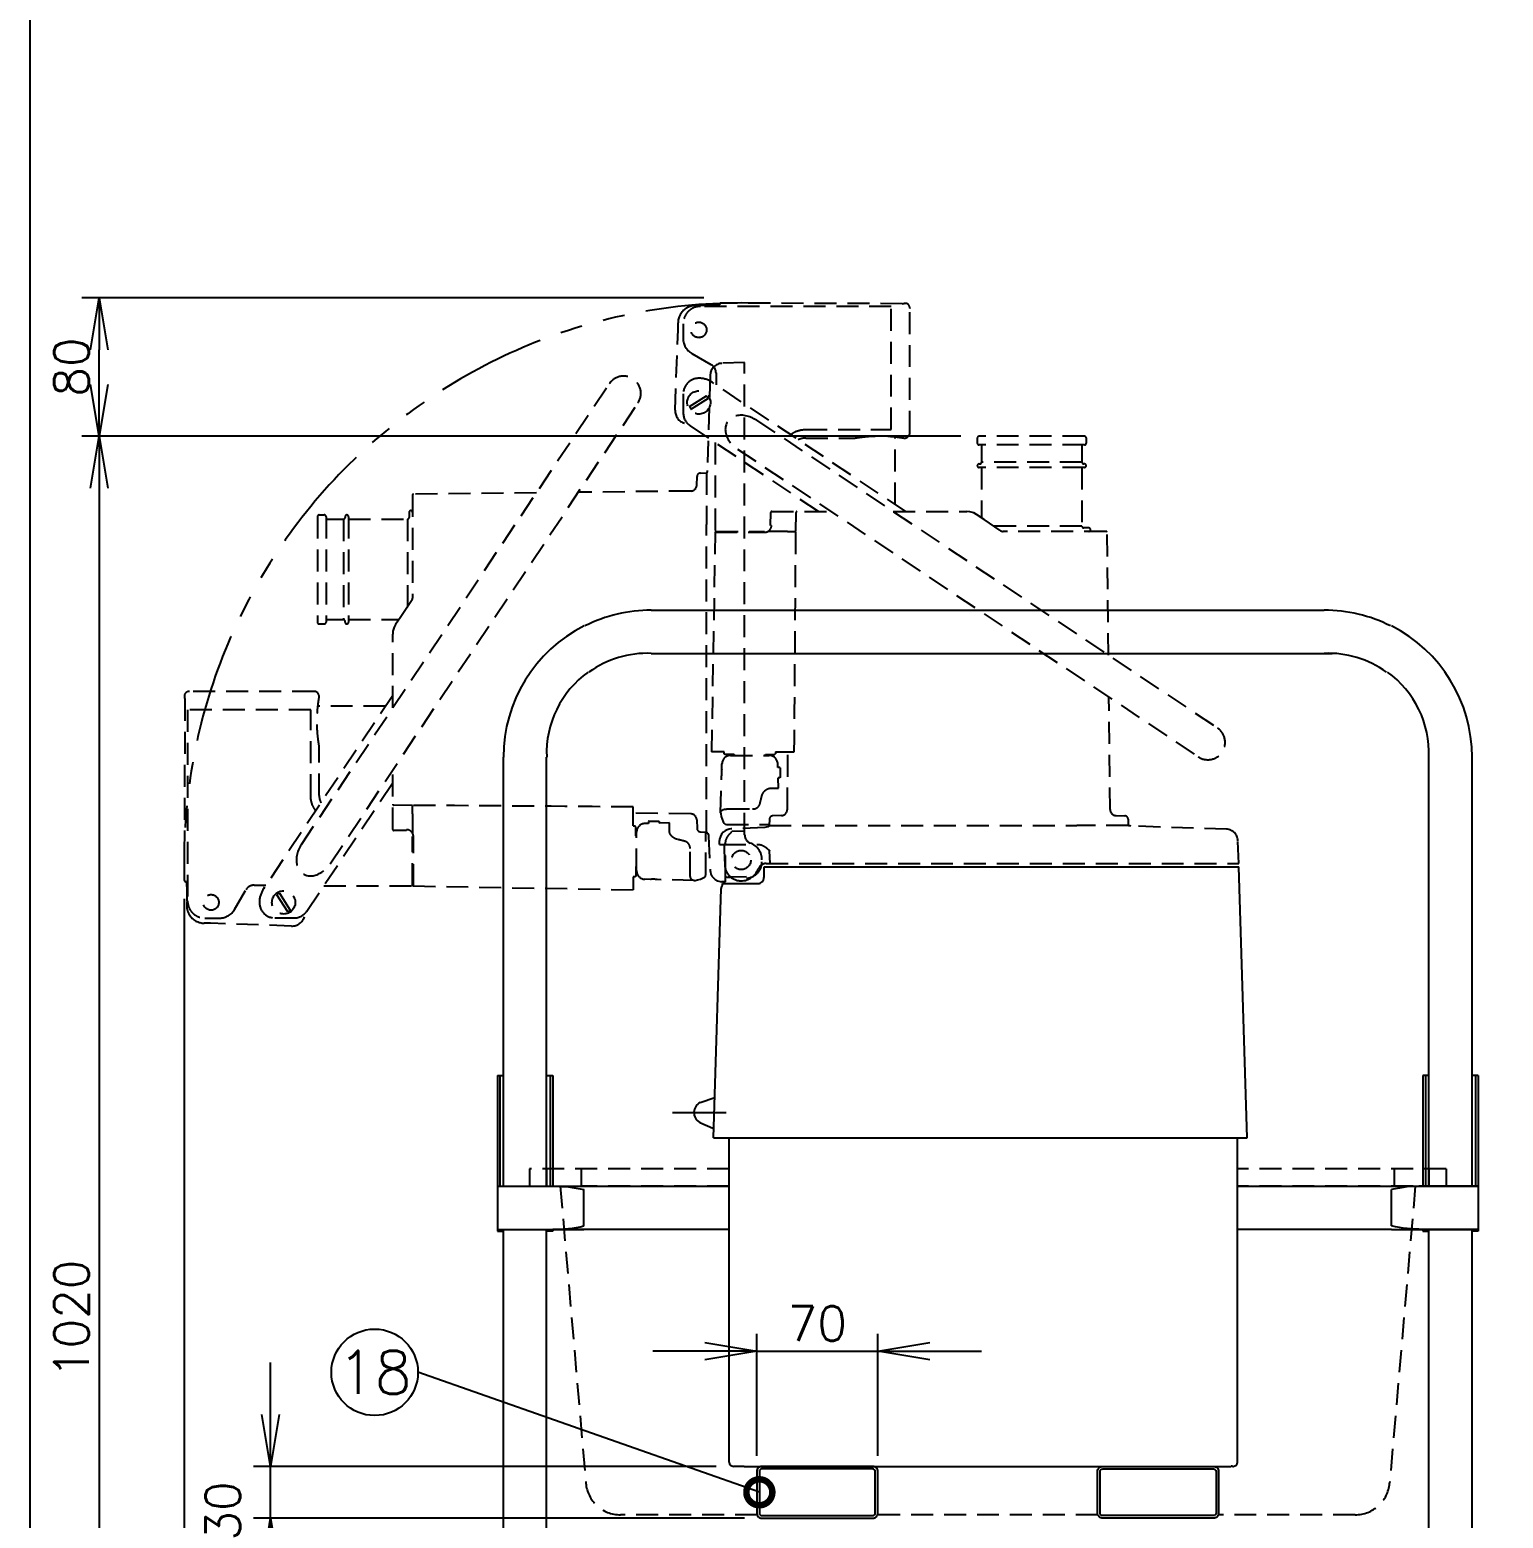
# Model space of a CAD drawing. Extents: x 230 to 4050, y 0 to 2754.
# Drawn here: x 230 to 1082, y 794 to 1655 of the extents above; entities that cross this region are included whole.
import ezdxf
from ezdxf.enums import TextEntityAlignment as Align

# ---------------------------------------------------------------- set-up
doc = ezdxf.new("R2010")
doc.units = 0
doc.header["$LTSCALE"] = 2
for name, pattern in [('CENTER', [50.8, 31.75, -6.35, 6.35, -6.35]), ('HIDDEN', [9.525, 6.35, -3.175]), ('PHANTOM', [63.5, 31.75, -6.35, 6.35, -6.35, 6.35, -6.35])]:
    doc.linetypes.add(name, pattern=pattern)
doc.layers.get('0').update_dxf_attribs({"linetype": 'CONTINUOUS'})
doc.layers.get('DEFPOINTS').update_dxf_attribs({"linetype": 'CONTINUOUS'})
for name, color, linetype in [('DANMEN', 7, 'CONTINUOUS'), ('SUNPOU', 7, 'CONTINUOUS'), ('WAKU', 7, 'CONTINUOUS')]:
    doc.layers.add(name, color=color, linetype=linetype)
doc.styles.get("Standard").update_dxf_attribs({"font": 'romans.shx', "bigfont": 'extfont.shx'})
doc.dimstyles.get("Standard").update_dxf_attribs({"dimscale": 10, "dimtxt": 2, "dimasz": 3, "dimexe": 1, "dimexo": 1, "dimgap": 0.6, "dimtad": 3, "dimdec": 0, "dimzin": 0, "dimdsep": 46, "dimtxsty": 'STANDARD', "dimblk1": 'OPEN', "dimblk2": 'OPEN', "dimsah": 1, "dimcen": 1.5, "dimadec": 0, "dimazin": 0, "dimtfac": 1, "dimtdec": 0, "dimtmove": 0, "dimatfit": 0, "dimldrblk": 'DOTSMALL', "dimfxl": 1, "dimtvp": 1, "dimtolj": 1, "dimtzin": 0, "dimarcsym": 0})

# ---------------------------------------------------------------- blocks, each defined once
blk = doc.blocks.new('_OPEN')
at = {"color": 0, "linetype": 'ByBlock'}
for p, q in [((-1, 0.167), (0, 0)), ((0, 0), (-1, -0.167)), ((0, 0), (-1, 0))]:
    blk.add_line(p, q, dxfattribs=at)
blk = doc.blocks.new('*D12')
at = {"layer": 'DEFPOINTS', "color": 0}
for p in [(589.96, 1419.66), (270.08, 399.16), (285.02, 399.16)]:
    blk.add_point(p, dxfattribs=at)
at = {"layer": 'SUNPOU', "color": 0, "linetype": 'ByBlock', "lineweight": -2}
for p, q in [((579.96, 1419.66), (260.08, 1419.66)), ((270.08, 1389.66), (270.08, 429.16)), ((275.02, 399.16), (260.08, 399.16))]:
    blk.add_line(p, q, dxfattribs=at)
at = {"layer": 'SUNPOU', "color": 0, "lineweight": -2, "xscale": 30, "yscale": 30, "zscale": 30}
for p, rotation in [((270.08, 1419.66), 90), ((270.08, 399.16), 270)]:
    blk.add_blockref('_OPEN', p, dxfattribs=dict(at, rotation=rotation))
at = {"layer": 'SUNPOU', "color": 0, "insert": (254.08, 909.41), "char_height": 20, "attachment_point": 5, "rotation": 90}
blk.add_mtext('\\A1;1020', dxfattribs=at)
blk = doc.blocks.new('_DotSmall')
at = {"color": 0, "linetype": 'ByBlock', "const_width": 0.5}
blk.add_lwpolyline([(-0.0625, 0, 1), (0.0625, 0, 1)], format="xyb", close=True, dxfattribs=at)
blk = doc.blocks.new('*D13')
at = {"layer": 'DEFPOINTS', "color": 0}
for p in [(319.25, 1162.18), (1081.83, 524.9), (1081.83, 191.14)]:
    blk.add_point(p, dxfattribs=at)
at = {"layer": 'SUNPOU', "color": 0, "linetype": 'ByBlock', "lineweight": -2}
for p, q in [((319.25, 1152.18), (319.25, 181.14)), ((1081.83, 514.9), (1081.83, 181.14)), ((349.25, 191.14), (1051.83, 191.14))]:
    blk.add_line(p, q, dxfattribs=at)
at = {"layer": 'SUNPOU', "color": 0, "lineweight": -2, "xscale": 30, "yscale": 30, "zscale": 30, "rotation": 180}
blk.add_blockref('_OPEN', (319.25, 191.14), dxfattribs=at)
at = {"layer": 'SUNPOU', "color": 0, "lineweight": -2, "xscale": 30, "yscale": 30, "zscale": 30}
blk.add_blockref('_OPEN', (1081.83, 191.14), dxfattribs=at)
at = {"layer": 'SUNPOU', "color": 0, "insert": (700.54, 207.14), "char_height": 20, "attachment_point": 5}
blk.add_mtext('\\A1;763', dxfattribs=at)
blk = doc.blocks.new('*D15')
at = {"layer": 'DEFPOINTS', "color": 0}
for p in [(270.08, 1499.66), (629.78, 1499.66), (778.17, 1419.66)]:
    blk.add_point(p, dxfattribs=at)
at = {"layer": 'SUNPOU', "color": 0, "linetype": 'ByBlock', "lineweight": -2}
for p, q in [((619.78, 1499.66), (260.08, 1499.66)), ((270.08, 1449.66), (270.08, 1469.66)), ((768.17, 1419.66), (260.08, 1419.66))]:
    blk.add_line(p, q, dxfattribs=at)
at = {"layer": 'SUNPOU', "color": 0, "lineweight": -2, "xscale": 30, "yscale": 30, "zscale": 30}
for p, rotation in [((270.08, 1499.66), 90), ((270.08, 1419.66), 270)]:
    blk.add_blockref('_OPEN', p, dxfattribs=dict(at, rotation=rotation))
at = {"layer": 'SUNPOU', "color": 0, "insert": (254.08, 1459.66), "char_height": 20, "attachment_point": 5, "rotation": 90}
blk.add_mtext('\\A1;80', dxfattribs=at)
blk = doc.blocks.new('A$C642F1753')
at = {"layer": 'DANMEN', "color": 4, "linetype": 'HIDDEN'}
for p, q in [((2.02, 287.6), (-11.19, 287.14)), ((2.02, 14.5), (2.02, 287.6)), ((-17.85, 280.51), (-19.64, 225.17)), ((-254.23, 8.93), (-76.31, 275.34)), ((-237.6, -2.18), (-59.68, 264.24)), ((-23.59, 223.7), (-19.98, 223.79)), ((-19.98, 223.79), (-19.98, 194.05)), ((-19.64, 225.18), (-19.64, 225.17)), ((-25.68, 216.72), (-25.54, 221.76)), ((-118.4, 212.31), (-189.49, 211.52)), ((-29.14, 213.32), (-94.17, 212.58)), ((-244.98, 198.5), (-244.98, 137.5)), ((-244.98, 198.5), (-244.98, 137.5)), ((-243.98, 199.5), (-240.98, 199.5)), ((-239.98, 198.5), (-239.98, 137.5)), ((-228.98, 198.5), (-228.98, 198)), ((-227.98, 199.5), (-227.98, 199.5)), ((-226.98, 198.5), (-226.98, 137.5)), ((-191.98, 201), (-191.98, 198)), ((-190.98, 202), (-190.98, 202)), ((-239.98, 197), (-229.98, 197)), ((-229.98, 197), (-229.98, 139)), ((-226.98, 197), (-192.98, 197)), ((-192.98, 197), (-192.98, 146.14)), ((-19.98, 16.21), (-19.98, 194.05)), ((-239.98, 139), (-229.98, 139)), ((-228.98, 137.5), (-228.98, 138)), ((-226.98, 139), (-197.84, 139)), ((-196.8, 140.56), (-199.8, 136.09)), ((-243.98, 136.5), (-240.98, 136.5)), ((-227.98, 136.5), (-227.98, 136.5)), ((-201.33, 132.23), (-201.48, 130.48)), ((-201.48, 87.91), (-201.48, 130.48)), ((-319.02, 97.5), (-318.94, 97.5)), ((-246.94, 97.5), (-318.94, 97.5)), ((-201.48, 95.12), (-276.17, -16.72)), ((-321.59, 93.18), (-322.02, -11.5)), ((-321.61, 93.34), (-321.59, 93.18)), ((-248.84, 86.78), (-320.05, 86.78)), ((-320.05, 86.78), (-320.05, -23.59)), ((-205.56, 89), (-244.68, 89)), ((-243.97, 94.47), (-243.94, 94.5)), ((-243.94, 94.25), (-243.94, 94.5)), ((-243.94, 37.35), (-243.94, 65.75)), ((-251.03, -29.5), (-201.48, 44.7)), ((-201.48, 17.63), (-201.48, 49.58)), ((-189.98, 31.61), (-200.98, 31.73)), ((-189.98, 26.78), (-189.98, 15.47)), ((-62.48, 19.75), (-62.48, 28.5)), ((-29.14, 26.68), (-62.48, 27.06)), ((-62.48, 19.75), (-61.48, 19.75)), ((-60.98, 19.25), (-61.48, 19.75)), ((-60.98, 14), (-60.98, 19.25)), ((-53.48, 21.18), (-55.61, 21.13)), ((-53.23, 22.5), (-53.48, 22.25)), ((-53.48, 22.25), (-53.48, 21.18)), ((-53.23, 22.5), (-47.73, 22.5)), ((-47.73, 22.5), (-47.48, 22.25)), ((-47.48, 22.25), (-47.48, 21.34)), ((-41.51, 21.5), (-47.48, 21.34)), ((-41.51, 16.93), (-41.51, 21.5)), ((-25.68, 23.28), (-25.54, 18.24)), ((-193.44, 17.04), (-200.98, 17.13)), ((-189.98, 13.54), (-189.49, 13.54)), ((-189.98, -14.51), (-189.98, 13.54)), ((-189.49, -15.01), (-189.49, 13.54)), ((-60.48, 13.5), (-60.98, 14)), ((-60.48, -6.13), (-60.48, 16.13)), ((-23.59, 16.3), (-19.98, 16.21)), ((-20.48, -8.4), (-20.48, 16.22)), ((-19.98, 16.35), (-19.82, 16.17)), ((-18.83, 13.71), (-18.83, 13.7)), ((-18.83, 13.71), (-17.94, -5.98)), ((-8.98, -10.09), (-8.98, 10.04)), ((2.02, 16.71), (-5.36, 16.45)), ((-29.51, -7.93), (-29.51, 6.61)), ((-60.98, -4), (-60.48, -3.5)), ((-60.98, -4), (-60.98, -9.25)), ((-320.9, -12.5), (-321.02, -12.5)), ((-320.57, -15.53), (-320.56, -15.85)), ((-320.56, -15.85), (-320.51, -23.65)), ((-241.35, -15), (-189.58, -15)), ((-189.49, -15.01), (-62.48, -17.2)), ((-61.48, -9.75), (-62.48, -9.75)), ((-62.48, -9.75), (-62.48, -17.2)), ((-60.98, -9.25), (-61.48, -9.75)), ((-52.48, -11.21), (-55.61, -11.13)), ((-52.48, -11.21), (-52.45, -11.21)), ((-52.45, -11.21), (-52.43, -11.2)), ((-52.43, -11.2), (-52.41, -11.2)), ((-48.55, -11.3), (-48.54, -11.31)), ((-48.54, -11.31), (-48.52, -11.31)), ((-48.52, -11.31), (-48.48, -11.31)), ((-27.26, -11.87), (-48.48, -11.31)), ((-26.68, -11.82), (-26.68, -11.82)), ((-22.06, -10.37), (-21.25, -9.89)), ((-22.06, -10.37), (-22.06, -10.37)), ((-8.98, -12.62), (-11.29, -12.54)), ((-8.98, -11.22), (-8.98, -10.09)), ((-8.98, -12.62), (-8.98, -11.22)), ((-5.61, -9.8), (3.02, -9.52)), ((-320.48, -24.23), (-320.55, -25.96)), ((-320.48, -23.95), (-320.48, -24.23)), ((-292.86, -28.55), (-286.34, -17.28)), ((-262.14, -29.88), (-268.39, -20.06)), ((-266.91, -19.12), (-260.66, -28.94)), ((-309.97, -33.55), (-301.51, -33.55)), ((-269.52, -33.5), (-258.51, -33.5)), ((-306.71, -36.5), (-310.48, -36.5)), ((-259.98, -38.18), (-306.71, -36.5))]:
    blk.add_line(p, q, dxfattribs=at)
for points in [[(-19.64, 225.18), (-19.68, 224.7), (-19.8, 224.14), (-19.94, 223.78)], [(-199.8, 136.09), (-200.64, 134.55), (-201.33, 132.23)], [(-19.82, 16.17), (-19.26, 15.34), (-18.94, 14.46), (-18.83, 13.7)], [(-21.25, -9.89), (-20.66, -9.17), (-20.48, -8.4)], [(-17.94, -5.98), (-17.82, -6.99), (-17.49, -8.13), (-16.92, -9.27), (-16.1, -10.35), (-15.01, -11.29), (-13.67, -12.02), (-12.13, -12.45), (-11.29, -12.54)], [(-320.9, -12.5), (-320.79, -13), (-320.73, -13.4), (-320.67, -13.85), (-320.62, -14.36), (-320.59, -14.93), (-320.57, -15.53)], [(-27.26, -11.87), (-26.86, -11.85), (-26.68, -11.82)], [(-26.68, -11.82), (-25.19, -11.49), (-23.53, -10.97), (-22.06, -10.37)]]:
    blk.add_lwpolyline(points, dxfattribs=at)
blk.add_lwpolyline([(-189.98, 211.02), (-189.98, 151.46, -0.151044), (-190.51, 149.76), (-196.8, 140.56)], format="xyb", dxfattribs=at)
for centre, radius in [((0, 0), 5.55), ((-306.48, -24.5), 4.5), ((-264.52, -24.5), 6.72)]:
    blk.add_circle(centre, radius, dxfattribs=at)
for centre, radius, start, end in [((-10.95, 280.24), 6.9, 92, 177.76236), ((-67.99, 269.79), 10, 326.26421, 146.26421), ((-29.18, 216.82), 3.5, 270.65, 358.34212), ((-23.54, 221.7), 2, 91.5, 178.34212), ((-189.48, 211.02), 0.5, 90.65, 180), ((-243.98, 198.5), 1, 90, 180), ((-240.98, 198.5), 1, 0, 90), ((-229.98, 198), 1, 270, 0), ((-227.98, 198.5), 1, 90, 180), ((-227.98, 198.5), 1, 0, 90), ((-192.98, 198), 1, 270, 0), ((-190.98, 201), 1, 90, 180), ((-190.98, 201), 1, 0, 90), ((-229.98, 138), 1, 0, 90), ((-243.98, 137.5), 1, 180, 270), ((-240.98, 137.5), 1, 270, 360), ((-227.98, 137.5), 1, 180, 270), ((-227.98, 137.5), 1, 270, 0), ((-319.02, 94.5), 3, 90, 155.12374), ((-246.94, 94.5), 3, 0, 90), ((-424.47, 78.92), 103.86, 7.97763, 8.47255), ((-233.94, 37.35), 10.01, 179.9985, 205.68775), ((-29.18, 23.18), 3.5, 1.65788, 89.35), ((-200.98, 17.63), 0.5, 180.00935, 269.35), ((-193.49, 13.58), 3.96, 88.33237, 89.35103), ((-193.49, 13.52), 4.02, 74.37541, 88.30746), ((-55.48, 16.13), 5, 91.5, 180), ((-23.54, 18.3), 2, 181.65788, 268.5), ((-193.46, 13.55), 3.97, 28.80102, 29.56561), ((-193.41, 13.58), 3.91, 27.7468, 28.76028), ((-193.49, 13.54), 4, 14.32391, 27.70397), ((-193.51, 13.54), 4.02, 0.02944, 14.30718), ((-139.95, -405.11), 429.58, 75.51019, 76.14174), ((7.02, 14.5), 5, 180, 249.28529), ((1.53, 0), 10.5, 0.19249, 69.28529), ((2.53, 0), 9.5, 315.58599, 0.213), ((-55.48, -6.13), 5, 180, 268.5), ((2.4, 0.2), 9.73, 273.61403, 315.2721), ((-321.02, -11.5), 1, 180, 270), ((-281.63, -20), 5.45, 90.00015, 150.00002), ((-264.52, -24.5), 14, 146.26421, 180), ((-189.48, -14.51), 0.5, 180, 269), ((-50.92, -27.26), 16.12, 94.935, 95.31566), ((-50.89, -27.62), 16.49, 93.8856, 94.93656), ((-50.91, -27.34), 16.21, 83.07425, 93.88706), ((-50.97, -28.03), 16.9, 82.13159, 83.13274), ((-50.95, -27.85), 16.71, 81.76759, 82.13755), ((-269.52, -24.5), 9, 180, 270), ((-264.52, -24.5), 5.89, 113.92298, 131.0159), ((-310.57, -26.34), 9.99, 177.80705, 180.90681), ((-310.49, -26.33), 10.07, 180.96957, 200.1498), ((-310.54, -26.34), 10.02, 200.22258, 203.70081), ((-310.47, -26.49), 10.02, 202.72242, 207.97773), ((-310.48, -26.5), 10, 207.98423, 267.31615), ((-301.51, -23.55), 10, 270.00611, 329.99389), ((-264.52, -24.5), 5.89, 293.92298, 311.0159), ((-259.69, -30.68), 7.5, 267.80278, 343.72476), ((-258.51, -24.5), 9, 270, 326.26421), ((-310.48, -26.51), 9.99, 267.30841, 269.99853)]:
    blk.add_arc(centre, radius, start, end, dxfattribs=at)
blk.add_ellipse((-245.91, 3.37), major_axis=(7.52, 11.26), ratio=0.738558, start_param=1.570126, end_param=4.712752, dxfattribs=at)
for points, knots in [([(-321.74, 95.76), (-321.74, 95.76), (-321.76, 95.72), (-321.75, 95.66), (-321.77, 95.55), (-321.78, 95.39), (-321.79, 95.18), (-321.8, 94.79), (-321.77, 94.46), (-321.74, 94.22)], [0, 0, 0, 0, 0.014035, 0.056377, 0.127756, 0.22949, 0.363651, 0.533342, 1, 1, 1, 1]), ([(-248.84, 36.94), (-248.84, 41.1), (-248.85, 49.4), (-248.84, 66.02), (-248.84, 78.48), (-248.84, 86.78)], [0, 0, 0, 0, 0.25, 0.5, 1, 1, 1, 1]), ([(-243.94, 65.75), (-243.94, 65.77), (-243.97, 65.87), (-243.99, 66.08), (-244.06, 66.42), (-244.17, 67.14), (-244.35, 68.33), (-244.59, 70.09), (-244.82, 72.22), (-245.09, 75.56), (-245.24, 80), (-245.09, 84.44), (-244.82, 87.78), (-244.59, 89.91), (-244.35, 91.67), (-244.17, 92.86), (-244.06, 93.58), (-243.99, 93.92), (-243.97, 94.13), (-243.94, 94.23), (-243.94, 94.25)], [0, 0, 0, 0, 0.002483, 0.00989, 0.022135, 0.039055, 0.086063, 0.148782, 0.224604, 0.310589, 0.499995, 0.689402, 0.775388, 0.851212, 0.913934, 0.960943, 0.977864, 0.990109, 0.997517, 1, 1, 1, 1]), ([(-245.95, 28.53), (-246.65, 29.43), (-248.21, 32.05), (-248.84, 35.08), (-248.84, 36.94)], [0.1946629, 0.1946629, 0.1946629, 0.1946629, 0.5001207, 1, 1, 1, 1]), ([(-201.48, 32.22), (-201.48, 32.09), (-201.37, 31.84), (-201.11, 31.74), (-200.98, 31.73)], [0, 0, 0, 0, 0.493894, 1, 1, 1, 1]), ([(-189.98, 26.78), (-189.99, 27.32), (-189.99, 28.33), (-189.95, 29.94), (-190, 31.01), (-189.98, 31.61)], [0, 0, 0, 0, 0.332754, 0.630165, 1, 1, 1, 1]), ([(-62.48, 28.5), (-62.48, 28.75), (-62.49, 29.49), (-62.48, 30.22), (-62.48, 30.71)], [0, 0, 0, 0, 0.337432, 1, 1, 1, 1]), ([(-193.44, 17.04), (-193.46, 17.04), (-193.43, 17.12), (-193.45, 17.19), (-193.44, 17.36), (-193.44, 17.48), (-193.44, 17.54)], [0, 0, 0, 0, 0.076403, 0.292901, 0.617867, 1, 1, 1, 1]), ([(-40.26, 13.91), (-40.46, 14.14), (-41.12, 15.03), (-41.51, 16.14), (-41.51, 16.93)], [0, 0, 0, 0, 0.276845, 1, 1, 1, 1]), ([(-37.06, 11.97), (-37.38, 12.04), (-38.58, 12.44), (-39.65, 13.21), (-40.26, 13.91)], [0, 0, 0, 0, 0.259889, 1, 1, 1, 1]), ([(-29.51, 6.61), (-29.51, 7.53), (-29.96, 9.42), (-31.6, 10.58), (-32.47, 10.81)], [0, 0, 0, 0, 0.502797, 1, 1, 1, 1]), ([(-8.98, 10.04), (-8.98, 11.29), (-7.96, 13.76), (-6.22, 15.54), (-5.36, 16.45)], [0, 0, 0, 0, 0.497072, 1, 1, 1, 1]), ([(-28.41, -11.44), (-28.61, -11.3), (-29.09, -10.77), (-29.46, -9.52), (-29.51, -8.5), (-29.51, -7.93)], [0, 0, 0, 0, 0.196715, 0.545099, 1, 1, 1, 1]), ([(-27.26, -11.87), (-27.36, -11.87), (-27.77, -11.82), (-28.16, -11.63), (-28.41, -11.44)], [0, 0, 0, 0, 0.235413, 1, 1, 1, 1]), ([(-8.99, -11.22), (-8.99, -11.22), (-8.99, -11.22), (-8.98, -11.22), (-8.98, -11.22)], [0, 0, 0, 0, 0.684065, 1, 1, 1, 1]), ([(-8.98, -9.71), (-8.98, -9.75), (-8.76, -9.77), (-8.65, -9.79), (-8.53, -9.8)], [0, 0, 0, 0, 0.27312, 1, 1, 1, 1]), ([(-8.53, -9.8), (-8.36, -9.82), (-7.38, -9.85), (-6.4, -9.83), (-5.61, -9.8)], [0, 0, 0, 0, 0.182348, 1, 1, 1, 1]), ([(-320.05, -23.59), (-320.05, -24.9), (-319.51, -27.53), (-317.25, -30.84), (-313.9, -33.04), (-311.27, -33.55), (-309.97, -33.55)], [0, 0, 0, 0, 0.250183, 0.500292, 0.750241, 1, 1, 1, 1])]:
    blk.add_open_spline(points, degree=3, knots=knots, dxfattribs=at)
for points in [[(-62.48, 30.71), (-104.48, 31), (-146.48, 31.3), (-189.98, 31.61)], [(-190.01, 15.51), (-190.51, 16.4), (-191.43, 17.12), (-192.41, 17.39)], [(-281.63, -14.55), (-278.38, -14.55), (-276.33, -14.55), (-274.72, -14.55)]]:
    blk.add_open_spline(points, degree=3, dxfattribs=at)
blk = doc.blocks.new('*D36')
at = {"layer": 'DEFPOINTS', "color": 0}
for p in [(-5514.11, 699.91), (-5246.59, 699.91), (-5230.07, 669.91)]:
    blk.add_point(p, dxfattribs=at)
at = {"layer": 'SUNPOU', "color": 0, "lineweight": -2}
for p, q in [((-5514.11, 729.91), (-5514.11, 759.91)), ((-5256.59, 699.91), (-5524.11, 699.91)), ((-5514.11, 669.91), (-5514.11, 699.91)), ((-5240.07, 669.91), (-5524.11, 669.91)), ((-5514.11, 639.91), (-5514.11, 609.91))]:
    blk.add_line(p, q, dxfattribs=at)
at = {"layer": 'SUNPOU', "color": 0, "lineweight": -2, "xscale": 30, "yscale": 30, "zscale": 30}
for p, rotation in [((-5514.11, 699.91), 270), ((-5514.11, 669.91), 90)]:
    blk.add_blockref('_OPEN', p, dxfattribs=dict(at, rotation=rotation))
at = {"layer": 'SUNPOU', "color": 0, "insert": (-5541.71, 674.08), "char_height": 20, "attachment_point": 5, "rotation": 90}
blk.add_mtext('\\A1;30', dxfattribs=at)
blk = doc.blocks.new('*D33')
at = {"layer": 'DEFPOINTS', "color": 0}
for p in [(720.29, 890.81), (650.29, 820.26), (720.29, 820.26)]:
    blk.add_point(p, dxfattribs=at)
at = {"layer": 'SUNPOU', "color": 0, "lineweight": -2}
for p, q in [((650.29, 830.26), (650.29, 900.81)), ((720.29, 830.26), (720.29, 900.81)), ((620.29, 890.81), (590.29, 890.81)), ((650.29, 890.81), (720.29, 890.81)), ((750.29, 890.81), (780.29, 890.81))]:
    blk.add_line(p, q, dxfattribs=at)
at = {"layer": 'SUNPOU', "color": 0, "lineweight": -2, "xscale": 30, "yscale": 30, "zscale": 30}
blk.add_blockref('_OPEN', (650.29, 890.81), dxfattribs=at)
at = {"layer": 'SUNPOU', "color": 0, "lineweight": -2, "xscale": 30, "yscale": 30, "zscale": 30, "rotation": 180}
blk.add_blockref('_OPEN', (720.29, 890.81), dxfattribs=at)
at = {"layer": 'SUNPOU', "color": 0, "insert": (685.29, 906.81), "char_height": 20, "attachment_point": 5}
blk.add_mtext('\\A1;70', dxfattribs=at)
blk = doc.blocks.new('A$C28ef329a')
at = {"color": 2}
for p, q in [((-5294.04, 1194.91), (-4905.04, 1194.91)), ((-5294.04, 1169.91), (-4900.43, 1169.91)), ((-5379.54, 925.91), (-5379.54, 1109.91)), ((-5354.54, 925.91), (-5354.54, 1109.91)), ((-4844.54, 925.91), (-4844.54, 1109.91)), ((-4819.54, 925.91), (-4819.54, 1109.91)), ((-5383.04, 925.91), (-5383.04, 835.91)), ((-5383.04, 925.91), (-5379.54, 925.91)), ((-5383.04, 925.91), (-5379.54, 925.91)), ((-5381.54, 925.91), (-5381.54, 861.91)), ((-5379.54, 861.91), (-5379.54, 925.91)), ((-5379.54, 861.91), (-5379.54, 925.91)), ((-5354.54, 861.91), (-5354.54, 925.91)), ((-5354.54, 925.91), (-5351.04, 925.91)), ((-5354.54, 861.91), (-5354.54, 925.91)), ((-5354.54, 925.91), (-5351.04, 925.91)), ((-5352.54, 925.91), (-5352.54, 861.91)), ((-5351.04, 925.91), (-5351.04, 861.91)), ((-4844.54, 925.91), (-4848.04, 925.91)), ((-4844.54, 925.91), (-4848.04, 925.91)), ((-4848.04, 925.91), (-4848.04, 861.91)), ((-4846.54, 925.91), (-4846.54, 861.91)), ((-4844.54, 861.91), (-4844.54, 925.91)), ((-4844.54, 861.91), (-4844.54, 925.91)), ((-4844.54, 861.91), (-4844.54, 925.91)), ((-4819.54, 861.91), (-4819.54, 925.91)), ((-4819.54, 861.91), (-4819.54, 925.91)), ((-4816.04, 925.91), (-4819.54, 925.91)), ((-4819.54, 861.91), (-4819.54, 925.91)), ((-4816.04, 925.91), (-4819.54, 925.91)), ((-4817.54, 925.91), (-4817.54, 861.91)), ((-4816.04, 925.91), (-4816.04, 836.91)), ((-5351.04, 861.91), (-5249.09, 861.91)), ((-4955.09, 861.91), (-4816.04, 861.91)), ((-5333.04, 838.91), (-5333.04, 859.91)), ((-4866.04, 838.91), (-4866.04, 859.91)), ((-5383.04, 836.91), (-5333.04, 836.91)), ((-5383.04, 836.91), (-5383.04, 835.91)), ((-5383.04, 835.91), (-5379.54, 835.91)), ((-5381.54, 836.91), (-5381.54, 835.91)), ((-5379.54, 465.03), (-5379.54, 836.91)), ((-5354.54, 465.03), (-5354.54, 836.91)), ((-5351.04, 835.91), (-5354.54, 835.91)), ((-5352.54, 836.91), (-5352.54, 835.91)), ((-5351.04, 836.91), (-5351.04, 835.91)), ((-5249.09, 836.91), (-5351.04, 836.91)), ((-4866.04, 836.91), (-4955.09, 836.91)), ((-4866.04, 836.91), (-4816.04, 836.91)), ((-4848.04, 836.91), (-4848.04, 835.91)), ((-4848.04, 835.91), (-4844.54, 835.91)), ((-4846.54, 836.91), (-4846.54, 835.91)), ((-4844.54, 465.03), (-4844.54, 836.91)), ((-4819.54, 465.03), (-4819.54, 836.91)), ((-4816.04, 835.91), (-4819.54, 835.91)), ((-4817.54, 836.91), (-4817.54, 835.91)), ((-4816.04, 836.91), (-4816.04, 835.91))]:
    blk.add_line(p, q, dxfattribs=at)
for points in [[(-5383.04, 861.91), (-5351.04, 861.91, -0.055385), (-5333.04, 859.91, 5.605856)], [(-4816.04, 861.91), (-4848.04, 861.91, 0.055385), (-4866.04, 859.91, -5.605856)], [(-5383.04, 836.91), (-5351.04, 836.91, 0.055385), (-5333.04, 838.91, -5.605856)], [(-4816.04, 836.91), (-4848.04, 836.91, -0.055385), (-4866.04, 838.91, 5.605856)]]:
    blk.add_lwpolyline(points, format="xyb", dxfattribs=at)
for points in [[(-5230.07, 669.91), (-5166.07, 669.91, 0.414214), (-5163.07, 672.91), (-5163.07, 696.91, 0.414214), (-5166.07, 699.91), (-5230.07, 699.91, 0.414214), (-5233.07, 696.91), (-5233.07, 672.91, 0.414214)], [(-5230.07, 671.41), (-5166.07, 671.41, 0.414214), (-5164.57, 672.91), (-5164.57, 696.91, 0.414214), (-5166.07, 698.41), (-5230.07, 698.41, 0.414214), (-5231.57, 696.91), (-5231.57, 672.91, 0.414214)], [(-4969.07, 669.91), (-5033.07, 669.91, -0.414214), (-5036.07, 672.91), (-5036.07, 696.91, -0.414214), (-5033.07, 699.91), (-4969.07, 699.91, -0.414214), (-4966.07, 696.91), (-4966.07, 672.91, -0.414214)], [(-4969.07, 671.41), (-5033.07, 671.41, -0.414214), (-5034.57, 672.91), (-5034.57, 696.91, -0.414214), (-5033.07, 698.41), (-4969.07, 698.41, -0.414214), (-4967.57, 696.91), (-4967.57, 672.91, -0.414214)]]:
    blk.add_lwpolyline(points, format="xyb", close=True, dxfattribs=at)
for centre, radius, start, end in [((-5294.04, 1109.91), 85, 90, 116.82185), ((-4905.04, 1109.91), 85, 63.17815, 90), ((-5294.54, 1109.91), 85, 116.82185, 180), ((-4904.54, 1109.91), 85, 0, 63.17815), ((-5296.34, 1112.22), 57.74, 87.71395, 125.75699), ((-4902.73, 1112.22), 57.74, 54.24301, 92.28605), ((-5296.84, 1112.22), 57.74, 125.75699, 182.28605), ((-4902.23, 1112.22), 57.74, 357.71395, 54.24301)]:
    blk.add_arc(centre, radius, start, end, dxfattribs=at)
at = {"layer": 'DANMEN', "color": 1, "linetype": 'HIDDEN'}
for p, q in [((-5364.54, 871.91), (-5364.54, 861.91)), ((-5249.09, 871.91), (-5364.54, 871.91)), ((-5354.54, 871.91), (-5354.54, 861.91)), ((-5334.54, 871.91), (-5334.54, 861.91)), ((-4834.54, 871.91), (-4955.09, 871.91)), ((-4864.54, 871.91), (-4864.54, 861.91)), ((-4844.54, 871.91), (-4844.54, 861.91)), ((-4834.54, 871.91), (-4834.54, 861.91)), ((-5346.72, 861.91), (-5331.87, 690.19)), ((-5249.09, 861.91), (-5334.54, 861.91)), ((-4834.54, 861.91), (-4955.09, 861.91)), ((-4852.36, 861.91), (-4867.21, 690.19)), ((-5232.9, 671.91), (-5311.94, 671.91)), ((-5035.9, 671.91), (-5163.25, 671.91)), ((-4887.13, 671.91), (-4966.25, 671.91))]:
    blk.add_line(p, q, dxfattribs=at)
for centre, start, end in [((-5311.94, 691.91), 184.94251, 270), ((-4887.13, 691.91), 270, 355.05749)]:
    blk.add_arc(centre, 20, start, end, dxfattribs=at)
at = {"layer": 'SUNPOU'}
dim = blk.add_linear_dim(base=(-5514.11, 699.91), p1=(-5230.07, 669.91), p2=(-5246.59, 699.91), angle=90, dimstyle='STANDARD', override={"dimtmove": 2, "dimarcsym": 1}, dxfattribs=at)
dim.commit()
dim.dimension.update_dxf_attribs({"geometry": '*D36', "text_midpoint": (-5541.71, 674.08), "dimtype": 128})

msp = doc.modelspace()

# ---------------------------------------------------------------- linework, layer by layer
at = {"color": 2}
for p, q in [((654.32, 1170.56), (654.33, 1170.56)), ((654.33, 1170.66), (921.88, 1170.71)), ((654.33, 1170.56), (654.43, 1164.67)), ((933.83, 1014.16), (928.95, 1170.71)), ((630.51, 1162.13), (630.5, 1162.12)), ((630.5, 1162.12), (630.51, 1162.11)), ((630.51, 1162.14), (630.51, 1162.13)), ((625.22, 1014.16), (629.7, 1158.21)), ((630.44, 1160.08), (630.51, 1161.13)), ((630.51, 1161.12), (650.93, 1161.11)), ((617.65, 1034.55), (625.95, 1037.47)), ((617.33, 1022.99), (624.91, 1019.68)), ((625.22, 1014.16), (933.83, 1014.16)), ((634.28, 826.66), (634.28, 1014.16)), ((928.28, 826.66), (928.28, 1014.16)), ((643.01, 824.16), (636.78, 824.16)), ((643.01, 824.16), (924.57, 824.16)), ((925.25, 824.16), (925.78, 824.16))]:
    msp.add_line(p, q, dxfattribs=at)
for centre, radius, start, end in [((632.7, 1158.11), 3, 138.93356, 178.2), ((620.46, 1028.69), 6.5, 115.56305, 241.26411), ((636.78, 826.66), 2.5, 180, 270), ((925.78, 826.66), 2.5, 270, 0), ((924.85, 675.08), 149.09, 89.84389, 90.15255)]:
    msp.add_arc(centre, radius, start, end, dxfattribs=at)
for points, knots in [([(921.88, 1170.71), (922.35, 1170.71), (923.27, 1170.72), (924.6, 1170.73), (925.81, 1170.74), (926.73, 1170.74), (927.37, 1170.74), (927.77, 1170.74), (928.12, 1170.73), (928.41, 1170.73), (928.64, 1170.73), (928.79, 1170.72), (928.87, 1170.72), (928.92, 1170.72), (928.94, 1170.71), (928.95, 1170.71), (928.95, 1170.71)], [0, 0, 0, 0, 0.200895, 0.390855, 0.56363, 0.713512, 0.77829, 0.83556, 0.884849, 0.925751, 0.95793, 0.981123, 0.989292, 0.995152, 0.998704, 1, 1, 1, 1]), ([(650.94, 1161.11), (651.4, 1161.11), (652.33, 1161.3), (653.5, 1162.1), (654.27, 1163.28), (654.44, 1164.21), (654.43, 1164.67)], [0, 0, 0, 0, 0.250115, 0.500165, 0.750118, 1, 1, 1, 1])]:
    msp.add_open_spline(points, degree=3, knots=knots, dxfattribs=at)
at = {"layer": 'DANMEN', "color": 4, "linetype": 'HIDDEN'}
for p, q in [((623.43, 1455.19), (621.64, 1399.85)), ((643.29, 1462.28), (630.08, 1461.82)), ((643.29, 1189.18), (643.29, 1462.28)), ((387.05, 1183.6), (564.97, 1450.02)), ((403.68, 1172.49), (581.6, 1438.91)), ((615.59, 1391.4), (615.74, 1396.44)), ((617.69, 1398.38), (621.29, 1398.47)), ((621.29, 1398.47), (621.29, 1368.73)), ((621.64, 1399.85), (621.64, 1399.85)), ((522.87, 1386.99), (451.79, 1386.2)), ((612.13, 1388), (547.11, 1387.26)), ((396.29, 1373.18), (396.29, 1312.18)), ((396.29, 1373.18), (396.29, 1312.18)), ((397.29, 1374.18), (400.29, 1374.18)), ((401.29, 1373.18), (401.29, 1312.18)), ((401.29, 1371.68), (411.29, 1371.68)), ((411.29, 1371.68), (411.29, 1313.68)), ((412.29, 1373.18), (412.29, 1372.68)), ((414.29, 1373.18), (414.29, 1312.18)), ((414.29, 1371.68), (448.29, 1371.68)), ((448.29, 1371.68), (448.29, 1320.82)), ((449.29, 1375.68), (449.29, 1372.68)), ((621.29, 1190.88), (621.29, 1368.73)), ((397.29, 1311.18), (400.29, 1311.18)), ((401.29, 1313.68), (411.29, 1313.68)), ((412.29, 1312.18), (412.29, 1312.68)), ((414.29, 1313.68), (443.43, 1313.68)), ((444.48, 1315.23), (441.48, 1310.77)), ((439.95, 1306.91), (439.8, 1305.16)), ((439.8, 1262.59), (439.8, 1305.16)), ((319.69, 1267.86), (319.25, 1163.18)), ((319.67, 1268.01), (319.69, 1267.86)), ((322.25, 1272.18), (322.34, 1272.18)), ((394.33, 1272.18), (322.34, 1272.18)), ((439.8, 1269.79), (365.11, 1157.95)), ((397.3, 1269.15), (397.33, 1269.18)), ((397.33, 1268.93), (397.33, 1269.18)), ((392.43, 1261.46), (321.23, 1261.46)), ((321.23, 1261.46), (321.23, 1151.09)), ((435.71, 1263.68), (396.6, 1263.68)), ((397.33, 1212.02), (397.33, 1240.43)), ((439.8, 1192.31), (439.8, 1224.26)), ((390.25, 1145.18), (439.8, 1219.38)), ((451.29, 1206.29), (440.29, 1206.41)), ((451.29, 1201.46), (451.29, 1190.14)), ((578.79, 1194.43), (578.79, 1203.18)), ((612.13, 1201.36), (578.79, 1201.73)), ((588.04, 1197.18), (587.79, 1196.93)), ((587.79, 1196.93), (587.79, 1195.86)), ((588.04, 1197.18), (593.54, 1197.18)), ((593.54, 1197.18), (593.79, 1196.93)), ((593.79, 1196.93), (593.79, 1196.02)), ((599.77, 1196.17), (593.79, 1196.02)), ((599.77, 1191.61), (599.77, 1196.17)), ((615.59, 1197.96), (615.74, 1192.92)), ((447.83, 1191.72), (440.29, 1191.81)), ((451.29, 1188.22), (451.78, 1188.22)), ((451.29, 1160.17), (451.29, 1188.22)), ((451.78, 1159.67), (451.78, 1188.22)), ((578.79, 1194.43), (579.79, 1194.43)), ((580.29, 1193.93), (579.79, 1194.43)), ((580.29, 1188.68), (580.29, 1193.93)), ((580.79, 1188.18), (580.29, 1188.68)), ((580.79, 1168.55), (580.79, 1190.81)), ((587.79, 1195.86), (585.66, 1195.81)), ((617.69, 1190.98), (621.29, 1190.88)), ((620.79, 1166.28), (620.79, 1190.9)), ((621.29, 1191.03), (621.46, 1190.85)), ((622.44, 1188.39), (622.44, 1188.38)), ((622.44, 1188.39), (623.33, 1168.7)), ((643.29, 1191.39), (635.92, 1191.13)), ((611.77, 1166.75), (611.77, 1181.29)), ((632.29, 1164.59), (632.29, 1184.72)), ((580.29, 1170.68), (580.79, 1171.18)), ((580.29, 1170.68), (580.29, 1165.43)), ((320.38, 1162.18), (320.25, 1162.18)), ((579.79, 1164.93), (578.79, 1164.93)), ((578.79, 1164.93), (578.79, 1157.48)), ((580.29, 1165.43), (579.79, 1164.93)), ((588.79, 1163.47), (585.66, 1163.55)), ((588.79, 1163.47), (588.83, 1163.47)), ((588.83, 1163.47), (588.85, 1163.47)), ((588.85, 1163.47), (588.86, 1163.47)), ((592.72, 1163.37), (592.74, 1163.37)), ((592.74, 1163.37), (592.76, 1163.37)), ((592.76, 1163.37), (592.79, 1163.36)), ((614.01, 1162.81), (592.79, 1163.36)), ((614.59, 1162.85), (614.59, 1162.85)), ((619.21, 1164.3), (620.02, 1164.79)), ((619.21, 1164.3), (619.21, 1164.3)), ((632.29, 1162.06), (629.98, 1162.14)), ((632.29, 1163.46), (632.29, 1164.59)), ((632.29, 1162.06), (632.29, 1163.46)), ((635.67, 1164.88), (644.29, 1165.16)), ((320.71, 1159.14), (320.71, 1158.83)), ((320.71, 1158.83), (320.77, 1151.03)), ((348.42, 1146.12), (354.93, 1157.4)), ((379.14, 1144.8), (372.89, 1154.62)), ((374.36, 1155.56), (380.62, 1145.74)), ((399.93, 1159.68), (451.7, 1159.68)), ((451.78, 1159.67), (578.79, 1157.48)), ((320.79, 1150.45), (320.73, 1148.72)), ((320.79, 1150.73), (320.79, 1150.45)), ((334.56, 1138.18), (330.79, 1138.18)), ((331.3, 1141.12), (339.76, 1141.12)), ((381.3, 1136.5), (334.56, 1138.18)), ((371.75, 1141.18), (382.76, 1141.18))]:
    msp.add_line(p, q, dxfattribs=at)
at = {"layer": 'DANMEN', "color": 4, "linetype": 'CENTER'}
msp.add_line((601.48, 1028.69), (632.58, 1028.69), dxfattribs=at)
at = {"layer": 'DANMEN', "color": 4, "linetype": 'HIDDEN'}
for points in [[(621.64, 1399.85), (621.6, 1399.38), (621.47, 1398.81), (621.34, 1398.45)], [(441.48, 1310.77), (440.64, 1309.23), (439.95, 1306.91)], [(621.46, 1190.85), (622.02, 1190.02), (622.34, 1189.14), (622.44, 1188.38)], [(320.38, 1162.18), (320.49, 1161.67), (320.55, 1161.28), (320.6, 1160.83), (320.65, 1160.31), (320.69, 1159.75), (320.71, 1159.14)], [(614.01, 1162.81), (614.42, 1162.83), (614.59, 1162.85)], [(614.59, 1162.85), (616.08, 1163.19), (617.74, 1163.71), (619.21, 1164.3)], [(620.02, 1164.79), (620.62, 1165.51), (620.79, 1166.28)], [(623.33, 1168.7), (623.46, 1167.69), (623.79, 1166.55), (624.36, 1165.41), (625.18, 1164.33), (626.27, 1163.39), (627.6, 1162.66), (629.15, 1162.22), (629.98, 1162.14)]]:
    msp.add_lwpolyline(points, dxfattribs=at)
msp.add_lwpolyline([(451.29, 1385.7), (451.29, 1326.13, -0.151044), (450.77, 1324.44), (444.48, 1315.23)], format="xyb", dxfattribs=at)
for centre, radius in [((641.28, 1174.68), 5.55), ((334.79, 1150.18), 4.5), ((376.75, 1150.18), 6.72)]:
    msp.add_circle(centre, radius, dxfattribs=at)
at = {"layer": 'DANMEN', "color": 4, "linetype": 'PHANTOM'}
msp.add_arc((641.28, 1174.68), 322.04, 88.54307, 180.97838, dxfattribs=at)
at = {"layer": 'DANMEN', "color": 4, "linetype": 'HIDDEN'}
for centre, radius, start, end in [((573.28, 1444.47), 10, 326.26421, 146.26421), ((630.32, 1454.92), 6.9, 92, 177.76236), ((617.74, 1396.38), 2, 91.5, 178.34212), ((451.79, 1385.7), 0.5, 90.65, 180), ((612.09, 1391.5), 3.5, 270.65, 358.34212), ((397.29, 1373.18), 1, 90, 180), ((400.29, 1373.18), 1, 0, 90), ((411.29, 1372.68), 1, 270, 0), ((413.29, 1373.18), 1, 90, 180), ((413.29, 1373.18), 1, 0, 90), ((448.29, 1372.68), 1, 270, 0), ((450.29, 1375.68), 1, 90, 180), ((450.29, 1375.68), 1, 0, 90), ((397.29, 1312.18), 1, 180, 270), ((400.29, 1312.18), 1, 270, 360), ((411.29, 1312.68), 1, 0, 90), ((413.29, 1312.18), 1, 180, 270), ((413.29, 1312.18), 1, 270, 0), ((322.25, 1269.18), 3, 90, 155.12374), ((216.81, 1253.6), 103.86, 7.97763, 8.47255), ((394.33, 1269.18), 3, 0, 90), ((407.34, 1212.02), 10.01, 179.9985, 205.68775), ((612.09, 1197.86), 3.5, 1.65788, 89.35), ((440.3, 1192.31), 0.5, 180.00935, 269.35), ((447.79, 1188.25), 3.96, 88.33237, 89.35103), ((447.78, 1188.2), 4.02, 74.37541, 88.30746), ((447.81, 1188.23), 3.97, 28.80102, 29.56561), ((447.86, 1188.26), 3.91, 27.7468, 28.76028), ((447.79, 1188.22), 4, 14.32391, 27.70397), ((447.77, 1188.21), 4.02, 0.02944, 14.30718), ((585.79, 1190.81), 5, 91.5, 180), ((617.74, 1192.98), 2, 181.65788, 268.5), ((648.29, 1189.18), 5, 180, 249.28529), ((501.32, 769.57), 429.58, 75.51019, 76.14174), ((642.81, 1174.68), 10.5, 0.19249, 69.28529), ((643.81, 1173.68), 9.5, 315.58599, 0.213), ((320.25, 1163.18), 1, 180, 270), ((585.79, 1168.55), 5, 180, 268.5), ((590.36, 1147.42), 16.12, 94.935, 95.31566), ((590.39, 1147.06), 16.49, 93.8856, 94.93656), ((590.37, 1147.34), 16.21, 83.07425, 93.88706), ((590.3, 1146.65), 16.9, 82.13159, 83.13274), ((590.33, 1146.83), 16.71, 81.76759, 82.13755), ((643.68, 1173.88), 9.73, 273.61403, 315.2721), ((359.65, 1154.68), 5.45, 90.00015, 150.00002), ((376.75, 1150.18), 14, 146.26421, 180), ((376.75, 1150.18), 5.89, 113.92298, 131.0159), ((451.79, 1160.17), 0.5, 180, 269), ((330.7, 1148.33), 9.99, 177.80705, 180.90681), ((330.79, 1148.35), 10.07, 180.96957, 200.1498), ((330.73, 1148.34), 10.02, 200.22258, 203.70081), ((339.76, 1151.12), 10, 270.00611, 329.99389), ((371.75, 1150.18), 9, 180, 270), ((376.75, 1150.18), 5.89, 293.92298, 311.0159), ((382.76, 1150.18), 9, 270, 326.26421), ((330.81, 1148.19), 10.02, 202.72242, 207.97773), ((330.79, 1148.18), 10, 207.98423, 267.31615), ((330.79, 1148.16), 9.99, 267.30841, 269.99853), ((381.59, 1144), 7.5, 267.80278, 343.72476)]:
    msp.add_arc(centre, radius, start, end, dxfattribs=at)
msp.add_ellipse((395.36, 1178.05), major_axis=(7.52, 11.26), ratio=0.738558, start_param=1.570126, end_param=4.712752, dxfattribs=at)
for points, knots in [([(319.53, 1270.44), (319.54, 1270.43), (319.52, 1270.4), (319.52, 1270.34), (319.5, 1270.23), (319.49, 1270.07), (319.48, 1269.86), (319.48, 1269.47), (319.5, 1269.14), (319.54, 1268.9)], [0, 0, 0, 0, 0.014035, 0.056377, 0.127756, 0.22949, 0.363651, 0.533342, 1, 1, 1, 1]), ([(397.33, 1240.43), (397.33, 1240.45), (397.31, 1240.54), (397.28, 1240.75), (397.22, 1241.1), (397.11, 1241.81), (396.92, 1243.01), (396.69, 1244.77), (396.46, 1246.9), (396.18, 1250.24), (396.04, 1254.68), (396.18, 1259.12), (396.46, 1262.46), (396.69, 1264.59), (396.92, 1266.35), (397.11, 1267.54), (397.22, 1268.26), (397.28, 1268.6), (397.31, 1268.81), (397.33, 1268.9), (397.33, 1268.93)], [0, 0, 0, 0, 0.002483, 0.00989, 0.022135, 0.039055, 0.086063, 0.148782, 0.224604, 0.310589, 0.499995, 0.689402, 0.775388, 0.851212, 0.913934, 0.960943, 0.977864, 0.990109, 0.997517, 1, 1, 1, 1]), ([(392.43, 1211.62), (392.44, 1215.77), (392.43, 1224.08), (392.44, 1240.69), (392.43, 1253.15), (392.43, 1261.46)], [0, 0, 0, 0, 0.25, 0.5, 1, 1, 1, 1]), ([(395.33, 1203.21), (394.63, 1204.11), (393.07, 1206.73), (392.43, 1209.76), (392.43, 1211.62)], [0.1946629, 0.1946629, 0.1946629, 0.1946629, 0.5001207, 1, 1, 1, 1]), ([(439.8, 1206.9), (439.8, 1206.77), (439.91, 1206.51), (440.17, 1206.41), (440.29, 1206.41)], [0, 0, 0, 0, 0.493894, 1, 1, 1, 1]), ([(451.29, 1201.46), (451.29, 1201.99), (451.28, 1203.01), (451.33, 1204.62), (451.27, 1205.69), (451.29, 1206.29)], [0, 0, 0, 0, 0.332754, 0.630165, 1, 1, 1, 1]), ([(578.8, 1203.18), (578.79, 1203.43), (578.79, 1204.16), (578.8, 1204.9), (578.79, 1205.39)], [0, 0, 0, 0, 0.337432, 1, 1, 1, 1]), ([(447.83, 1191.72), (447.82, 1191.72), (447.85, 1191.8), (447.82, 1191.87), (447.83, 1192.04), (447.83, 1192.15), (447.83, 1192.22)], [0, 0, 0, 0, 0.076403, 0.292901, 0.617867, 1, 1, 1, 1]), ([(601.02, 1188.59), (600.82, 1188.82), (600.16, 1189.7), (599.77, 1190.81), (599.77, 1191.61)], [0, 0, 0, 0, 0.276845, 1, 1, 1, 1]), ([(604.21, 1186.64), (603.9, 1186.72), (602.7, 1187.12), (601.63, 1187.89), (601.02, 1188.59)], [0, 0, 0, 0, 0.259889, 1, 1, 1, 1]), ([(632.29, 1184.72), (632.29, 1185.96), (633.32, 1188.43), (635.05, 1190.22), (635.92, 1191.13)], [0, 0, 0, 0, 0.497072, 1, 1, 1, 1]), ([(611.77, 1181.29), (611.77, 1182.2), (611.31, 1184.09), (609.68, 1185.26), (608.8, 1185.48)], [0, 0, 0, 0, 0.502797, 1, 1, 1, 1]), ([(612.86, 1163.23), (612.66, 1163.38), (612.19, 1163.91), (611.81, 1165.16), (611.77, 1166.17), (611.77, 1166.75)], [0, 0, 0, 0, 0.196715, 0.545099, 1, 1, 1, 1]), ([(614.01, 1162.81), (613.92, 1162.81), (613.5, 1162.86), (613.12, 1163.05), (612.86, 1163.23)], [0, 0, 0, 0, 0.235413, 1, 1, 1, 1]), ([(632.29, 1164.97), (632.29, 1164.93), (632.52, 1164.91), (632.63, 1164.88), (632.74, 1164.88)], [0, 0, 0, 0, 0.27312, 1, 1, 1, 1]), ([(632.29, 1162.46), (632.29, 1162.46), (632.29, 1162.46), (632.29, 1162.46), (632.29, 1162.46)], [0, 0, 0, 0, 0.684065, 1, 1, 1, 1]), ([(632.74, 1164.88), (632.92, 1164.86), (633.9, 1164.82), (634.87, 1164.85), (635.67, 1164.88)], [0, 0, 0, 0, 0.182348, 1, 1, 1, 1]), ([(321.23, 1151.09), (321.23, 1149.78), (321.76, 1147.15), (324.02, 1143.84), (327.37, 1141.64), (330, 1141.13), (331.3, 1141.12)], [0, 0, 0, 0, 0.250183, 0.500292, 0.750241, 1, 1, 1, 1])]:
    msp.add_open_spline(points, degree=3, knots=knots, dxfattribs=at)
for points in [[(578.79, 1205.39), (536.79, 1205.68), (494.79, 1205.98), (451.29, 1206.29)], [(451.27, 1190.19), (450.77, 1191.07), (449.85, 1191.79), (448.87, 1192.07)], [(359.65, 1160.12), (362.89, 1160.12), (364.95, 1160.12), (366.56, 1160.12)]]:
    msp.add_open_spline(points, degree=3, dxfattribs=at)
at = {"layer": 'SUNPOU'}
msp.add_circle((429.4, 878.52), 25, dxfattribs=at)
at = {"layer": 'WAKU', "color": 6}
msp.add_line((230, 2753.5), (230, 0), dxfattribs=at)

# ---------------------------------------------------------------- block references
at = {"color": 4, "linetype": 'HIDDEN'}
msp.add_blockref('A$C28ef329a', (5883.36, 124.25), dxfattribs=at)
at = {"layer": 'DANMEN', "color": 2, "rotation": 270}
msp.add_blockref('A$C642F1753', (641.28, 1174.68), dxfattribs=at)

# ---------------------------------------------------------------- texts
at = {"layer": 'SUNPOU'}
msp.add_text('18', height=25, dxfattribs=at).set_placement((429.4, 878.52), align=Align.MIDDLE)

# ---------------------------------------------------------------- dimensions: what is measured, and where the dimension line sits
for base, p1, p2, picture, middle in [((270.08, 1499.66), (778.17, 1419.66), (629.78, 1499.66), '*D15', (254.08, 1459.66)), ((270.0827, 399.1603), (589.9574, 1419.6602), (285.0165, 399.1603), '*D12', (254.0827, 909.4102))]:
    dim = msp.add_linear_dim(base=base, p1=p1, p2=p2, angle=90, dimstyle='STANDARD', override={"dimarcsym": 1}, dxfattribs=at)
    dim.commit()
    dim.dimension.update_dxf_attribs({"geometry": picture, "text_midpoint": middle})
dim = msp.add_linear_dim(base=(1081.83, 191.14), p1=(319.25, 1162.18), p2=(1081.83, 524.9), dimstyle='STANDARD', override={"dimarcsym": 1}, dxfattribs=at)
dim.commit()
dim.dimension.update_dxf_attribs({"geometry": '*D13', "text_midpoint": (700.54, 207.14)})
dim = msp.add_linear_dim(base=(720.29, 890.81), p1=(650.29, 820.26), p2=(720.29, 820.26), dimstyle='STANDARD', override={"dimarcsym": 1}, dxfattribs=at)
dim.commit()
dim.dimension.update_dxf_attribs({"geometry": '*D33', "text_midpoint": (685.29, 890.81), "dimtype": 160})

# ---------------------------------------------------------------- leaders
msp.add_leader([(651.79, 809.16), (454.4, 878.52)], dimstyle='STANDARD', dxfattribs=at)

doc.saveas('drawing.dxf')
